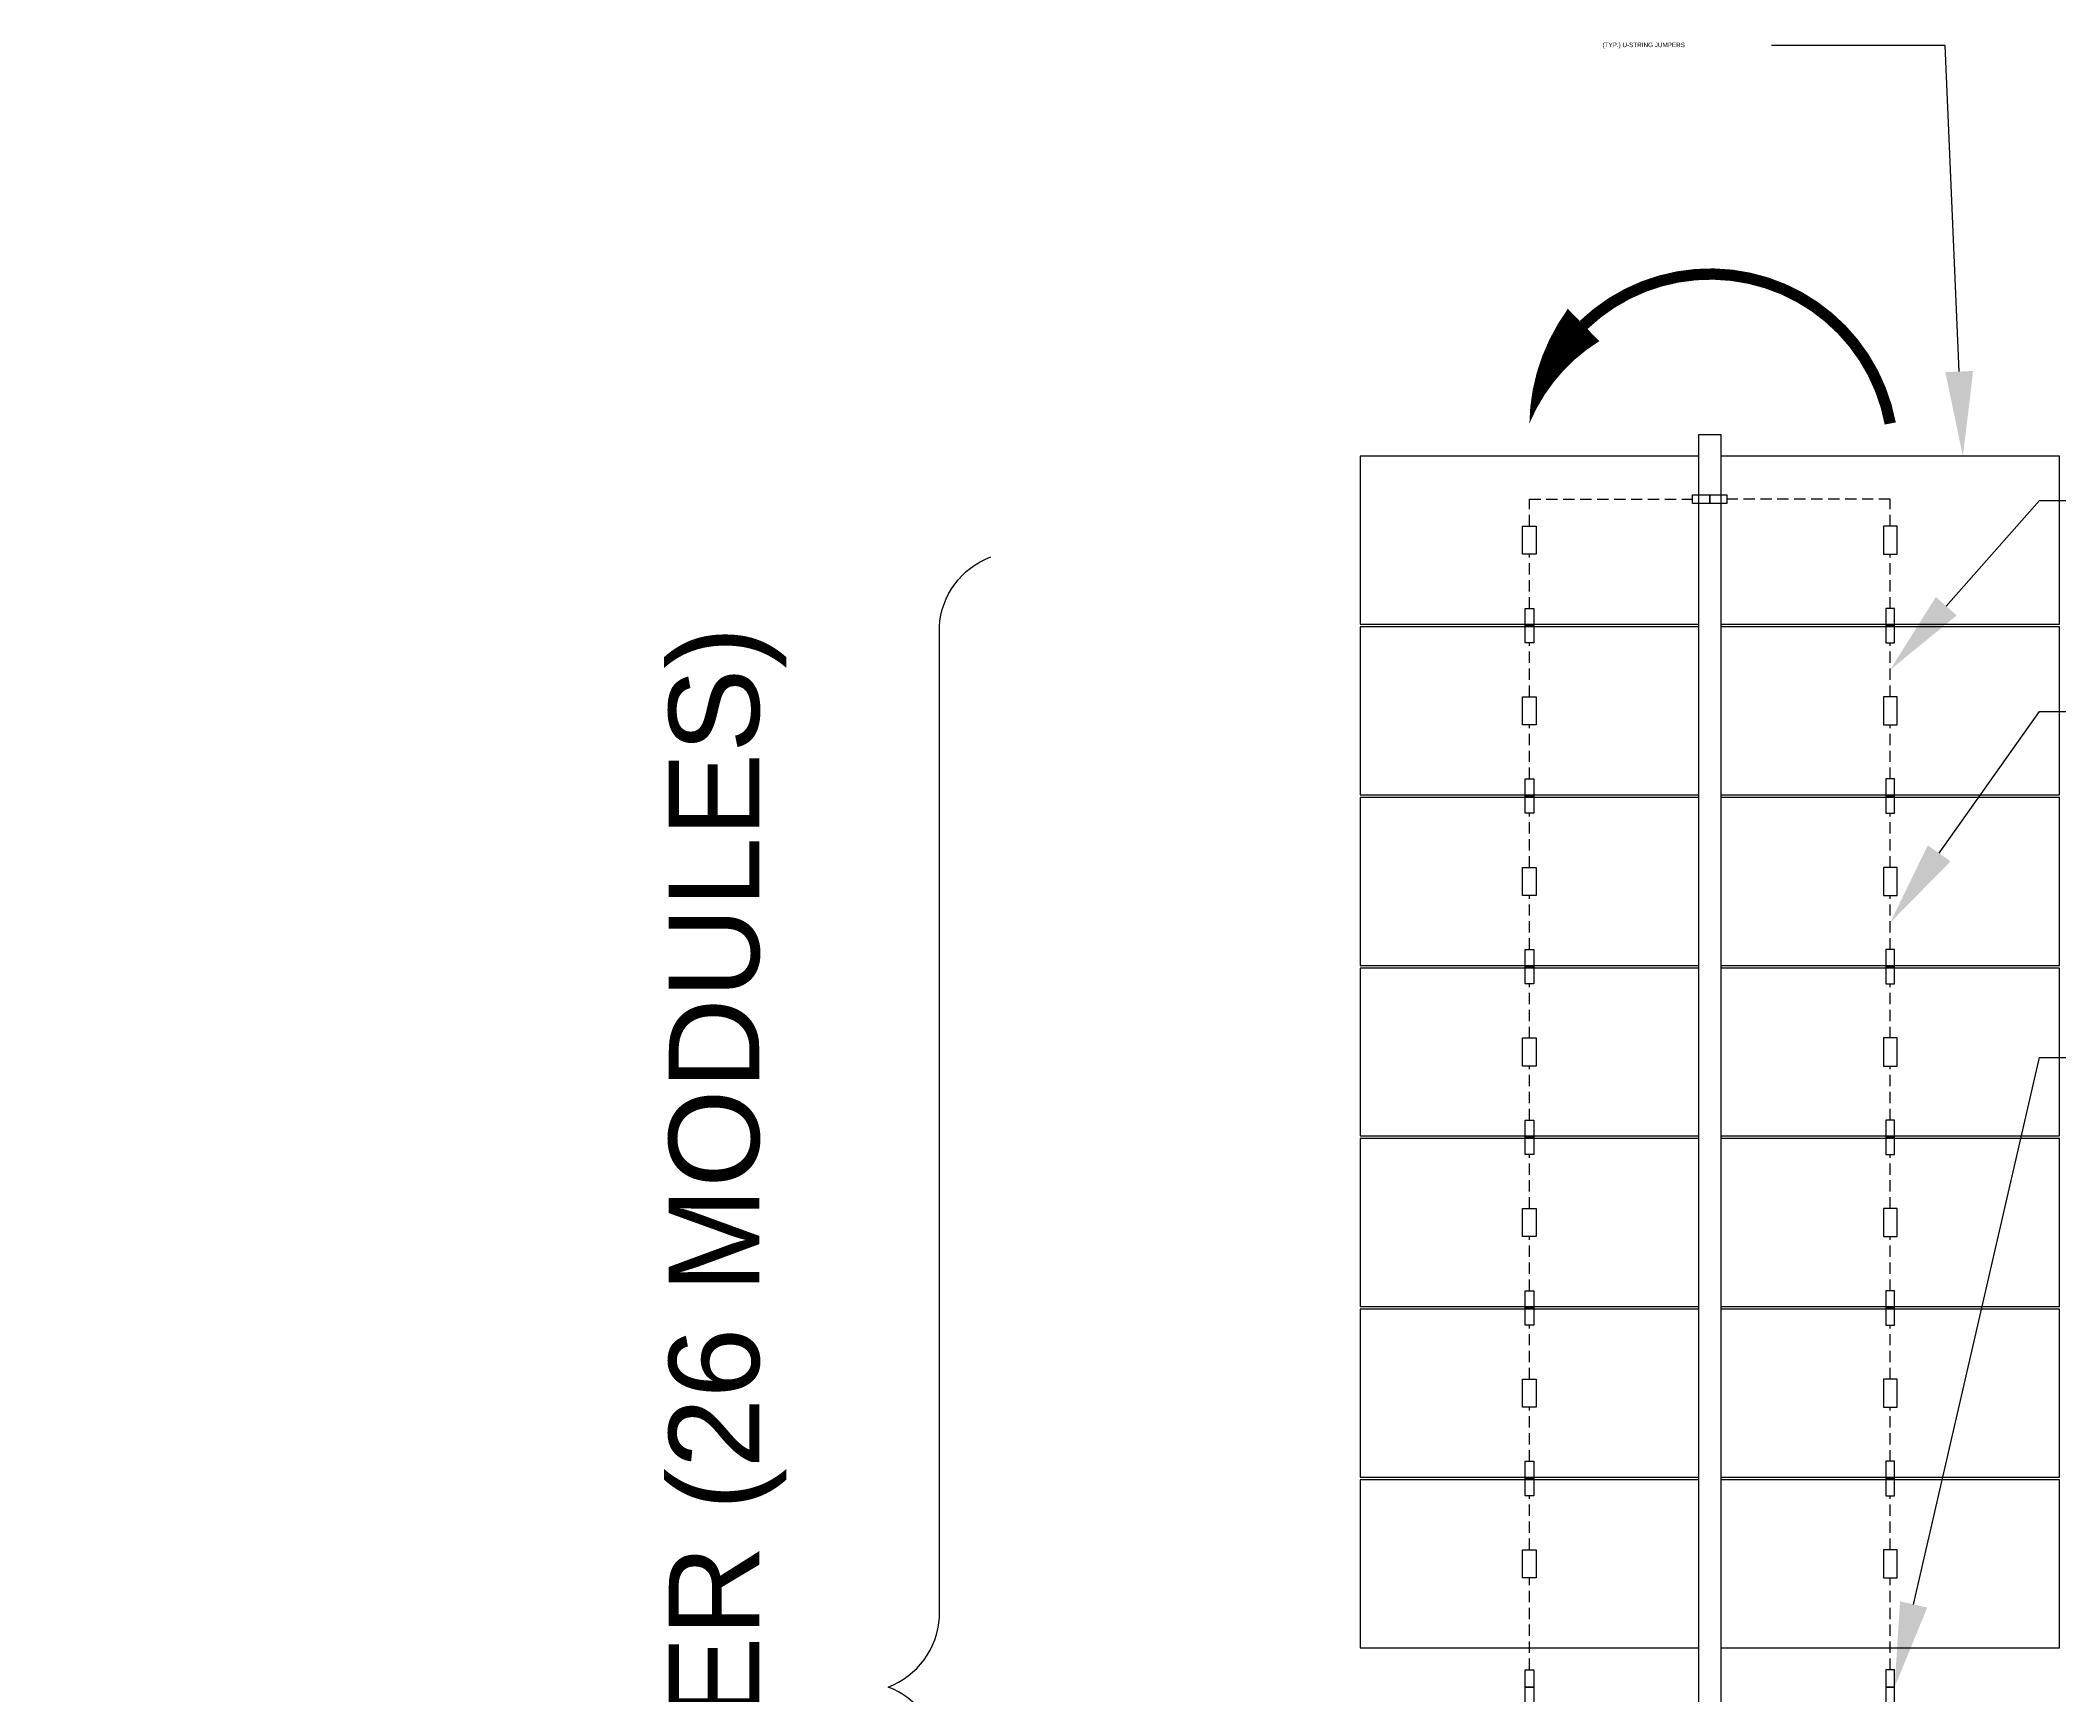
# Model space of a CAD drawing. Header units: feet. Extents: x -327 to 55127, y -2634 to 4121.
# Drawn here: x 1708.78 to 1753.47, y -2476.52 to -2439.88 of the extents above; entities that cross this region are included whole.
import ezdxf
from ezdxf import colors
from ezdxf.entities.mleader import LeaderData, LeaderLine
from ezdxf.math import Vec2, Vec3

# ---------------------------------------------------------------- set-up
doc = ezdxf.new("R2010")
doc.units = ezdxf.units.FT
doc.header["$MEASUREMENT"] = 0
doc.linetypes.add('HIDDEN', pattern=[0.375, 0.25, -0.125])
for name, color, linetype in [('E-HARN-COMP', 8, 'Continuous'), ('E-TRNK-CABL-NEG', 6, 'HIDDEN'), ('E-TRUNK-CABLE-POS', 6, 'HIDDEN'), ('G-ANNO-TEXT', 1, 'Continuous'), ('PVcase PV Modules (full frames)', 142, 'Continuous')]:
    doc.layers.add(name, color=color, linetype=linetype)
doc.styles.add('NEI-A', font='arial.ttf')

# ---------------------------------------------------------------- blocks, each defined once
blk = doc.blocks.new('HT72-18X (2x13)')
for points in [[(50213.14, 17196.213), (50213.14, 17144.534), (50213.632, 17144.534), (50213.632, 17196.213), (50213.14, 17196.213)], [(50205.643, 17192.012), (50205.643, 17195.73), (50213.14, 17195.73), (50213.14, 17192.012), (50205.643, 17192.012)], [(50213.632, 17192.012), (50213.632, 17195.73), (50221.128, 17195.73), (50221.128, 17192.012), (50213.632, 17192.012)], [(50205.643, 17188.236), (50205.643, 17191.953), (50213.14, 17191.953), (50213.14, 17188.236), (50205.643, 17188.236)], [(50213.632, 17188.236), (50213.632, 17191.953), (50221.128, 17191.953), (50221.128, 17188.236), (50213.632, 17188.236)], [(50205.643, 17184.46), (50205.643, 17188.177), (50213.14, 17188.177), (50213.14, 17184.46), (50205.643, 17184.46)], [(50213.632, 17184.46), (50213.632, 17188.177), (50221.128, 17188.177), (50221.128, 17184.46), (50213.632, 17184.46)], [(50205.643, 17180.684), (50205.643, 17184.401), (50213.14, 17184.401), (50213.14, 17180.684), (50205.643, 17180.684)], [(50213.632, 17180.684), (50213.632, 17184.401), (50221.128, 17184.401), (50221.128, 17180.684), (50213.632, 17180.684)], [(50205.643, 17176.907), (50205.643, 17180.625), (50213.14, 17180.625), (50213.14, 17176.907), (50205.643, 17176.907)], [(50213.632, 17176.907), (50213.632, 17180.625), (50221.128, 17180.625), (50221.128, 17176.907), (50213.632, 17176.907)], [(50205.643, 17173.131), (50205.643, 17176.848), (50213.14, 17176.848), (50213.14, 17173.131), (50205.643, 17173.131)], [(50213.632, 17173.131), (50213.632, 17176.848), (50221.128, 17176.848), (50221.128, 17173.131), (50213.632, 17173.131)], [(50205.643, 17169.355), (50205.643, 17173.072), (50213.14, 17173.072), (50213.14, 17169.355), (50205.643, 17169.355)], [(50213.632, 17169.355), (50213.632, 17173.072), (50221.128, 17173.072), (50221.128, 17169.355), (50213.632, 17169.355)], [(50205.643, 17163.899), (50205.643, 17167.616), (50213.14, 17167.616), (50213.14, 17163.899), (50205.643, 17163.899)], [(50213.632, 17163.899), (50213.632, 17167.616), (50221.128, 17167.616), (50221.128, 17163.899), (50213.632, 17163.899)], [(50205.643, 17160.123), (50205.643, 17163.84), (50213.14, 17163.84), (50213.14, 17160.123), (50205.643, 17160.123)], [(50213.632, 17160.123), (50213.632, 17163.84), (50221.128, 17163.84), (50221.128, 17160.123), (50213.632, 17160.123)], [(50205.643, 17156.346), (50205.643, 17160.064), (50213.14, 17160.064), (50213.14, 17156.346), (50205.643, 17156.346)], [(50213.632, 17156.346), (50213.632, 17160.064), (50221.128, 17160.064), (50221.128, 17156.346), (50213.632, 17156.346)], [(50205.643, 17152.57), (50205.643, 17156.287), (50213.14, 17156.287), (50213.14, 17152.57), (50205.643, 17152.57)], [(50213.632, 17152.57), (50213.632, 17156.287), (50221.128, 17156.287), (50221.128, 17152.57), (50213.632, 17152.57)], [(50205.643, 17148.794), (50205.643, 17152.511), (50213.14, 17152.511), (50213.14, 17148.794), (50205.643, 17148.794)], [(50213.632, 17148.794), (50213.632, 17152.511), (50221.128, 17152.511), (50221.128, 17148.794), (50213.632, 17148.794)], [(50205.643, 17145.018), (50205.643, 17148.735), (50213.14, 17148.735), (50213.14, 17145.018), (50205.643, 17145.018)], [(50213.632, 17145.018), (50213.632, 17148.735), (50221.128, 17148.735), (50221.128, 17145.018), (50213.632, 17145.018)]]:
    blk.add_lwpolyline(points)

msp = doc.modelspace()

# ---------------------------------------------------------------- linework, layer by layer
at = {"layer": 'E-HARN-COMP'}
for points in [[(1745.352, -2450.128), (1745.352, -2449.934), (1745.732, -2449.934), (1745.732, -2450.128)], [(1745.732, -2450.128), (1745.732, -2449.934), (1746.112, -2449.934), (1746.112, -2450.128)], [(1741.587, -2450.629), (1741.888, -2450.629), (1741.888, -2451.251), (1741.587, -2451.251)], [(1749.877, -2450.629), (1749.576, -2450.629), (1749.576, -2451.251), (1749.877, -2451.251)], [(1741.641, -2452.448), (1741.834, -2452.448), (1741.834, -2452.828), (1741.641, -2452.828)], [(1749.823, -2452.448), (1749.63, -2452.448), (1749.63, -2452.828), (1749.823, -2452.828)], [(1741.641, -2452.828), (1741.834, -2452.828), (1741.834, -2453.208), (1741.641, -2453.208)], [(1749.823, -2452.828), (1749.63, -2452.828), (1749.63, -2453.208), (1749.823, -2453.208)], [(1741.587, -2454.406), (1741.888, -2454.406), (1741.888, -2455.027), (1741.587, -2455.027)], [(1749.877, -2454.406), (1749.576, -2454.406), (1749.576, -2455.027), (1749.877, -2455.027)], [(1741.641, -2456.224), (1741.834, -2456.224), (1741.834, -2456.604), (1741.641, -2456.604)], [(1749.823, -2456.224), (1749.63, -2456.224), (1749.63, -2456.604), (1749.823, -2456.604)], [(1741.641, -2456.604), (1741.834, -2456.604), (1741.834, -2456.985), (1741.641, -2456.985)], [(1749.823, -2456.604), (1749.63, -2456.604), (1749.63, -2456.985), (1749.823, -2456.985)], [(1741.587, -2458.182), (1741.888, -2458.182), (1741.888, -2458.803), (1741.587, -2458.803)], [(1749.877, -2458.182), (1749.576, -2458.182), (1749.576, -2458.803), (1749.877, -2458.803)], [(1741.641, -2460), (1741.834, -2460), (1741.834, -2460.381), (1741.641, -2460.381)], [(1749.823, -2460), (1749.63, -2460), (1749.63, -2460.381), (1749.823, -2460.381)], [(1741.641, -2460.381), (1741.834, -2460.381), (1741.834, -2460.761), (1741.641, -2460.761)], [(1749.823, -2460.381), (1749.63, -2460.381), (1749.63, -2460.761), (1749.823, -2460.761)], [(1741.587, -2461.958), (1741.888, -2461.958), (1741.888, -2462.579), (1741.587, -2462.579)], [(1749.877, -2461.958), (1749.576, -2461.958), (1749.576, -2462.579), (1749.877, -2462.579)], [(1741.641, -2463.777), (1741.834, -2463.777), (1741.834, -2464.157), (1741.641, -2464.157)], [(1749.823, -2463.777), (1749.63, -2463.777), (1749.63, -2464.157), (1749.823, -2464.157)], [(1741.641, -2464.157), (1741.834, -2464.157), (1741.834, -2464.537), (1741.641, -2464.537)], [(1749.823, -2464.157), (1749.63, -2464.157), (1749.63, -2464.537), (1749.823, -2464.537)], [(1741.587, -2465.734), (1741.888, -2465.734), (1741.888, -2466.356), (1741.587, -2466.356)], [(1749.877, -2465.734), (1749.576, -2465.734), (1749.576, -2466.356), (1749.877, -2466.356)], [(1741.641, -2467.553), (1741.834, -2467.553), (1741.834, -2467.933), (1741.641, -2467.933)], [(1749.823, -2467.553), (1749.63, -2467.553), (1749.63, -2467.933), (1749.823, -2467.933)], [(1741.641, -2467.933), (1741.834, -2467.933), (1741.834, -2468.313), (1741.641, -2468.313)], [(1749.823, -2467.933), (1749.63, -2467.933), (1749.63, -2468.313), (1749.823, -2468.313)], [(1741.587, -2469.511), (1741.888, -2469.511), (1741.888, -2470.132), (1741.587, -2470.132)], [(1749.877, -2469.511), (1749.576, -2469.511), (1749.576, -2470.132), (1749.877, -2470.132)], [(1741.641, -2471.329), (1741.834, -2471.329), (1741.834, -2471.709), (1741.641, -2471.709)], [(1741.641, -2471.709), (1741.834, -2471.709), (1741.834, -2472.09), (1741.641, -2472.09)], [(1749.823, -2471.329), (1749.63, -2471.329), (1749.63, -2471.709), (1749.823, -2471.709)], [(1749.823, -2471.709), (1749.63, -2471.709), (1749.63, -2472.09), (1749.823, -2472.09)], [(1741.587, -2473.287), (1741.888, -2473.287), (1741.888, -2473.908), (1741.587, -2473.908)], [(1749.877, -2473.287), (1749.576, -2473.287), (1749.576, -2473.908), (1749.877, -2473.908)], [(1741.641, -2475.945), (1741.834, -2475.945), (1741.834, -2476.325), (1741.641, -2476.325)], [(1749.823, -2475.945), (1749.63, -2475.945), (1749.63, -2476.325), (1749.823, -2476.325)], [(1741.641, -2476.325), (1741.834, -2476.325), (1741.834, -2476.706), (1741.641, -2476.706)], [(1749.823, -2476.325), (1749.63, -2476.325), (1749.63, -2476.706), (1749.823, -2476.706)]]:
    msp.add_lwpolyline(points, close=True, dxfattribs=at)
at = {"layer": 'E-TRNK-CABL-NEG'}
for points in [[(1741.738, -2450.629), (1741.738, -2450.031), (1745.352, -2450.031)], [(1749.726, -2452.448), (1749.726, -2451.251)], [(1741.738, -2454.406), (1741.738, -2453.208)], [(1749.726, -2456.224), (1749.726, -2455.027)], [(1741.738, -2458.182), (1741.738, -2456.985)], [(1749.726, -2460), (1749.726, -2458.803)], [(1741.738, -2461.958), (1741.738, -2460.761)], [(1749.726, -2463.777), (1749.726, -2462.579)], [(1741.738, -2465.734), (1741.738, -2464.537)], [(1749.726, -2467.553), (1749.726, -2466.356)], [(1741.738, -2469.511), (1741.738, -2468.313)], [(1749.726, -2471.329), (1749.726, -2470.132)], [(1741.738, -2473.287), (1741.738, -2472.09)], [(1749.726, -2475.945), (1749.726, -2473.908)]]:
    msp.add_lwpolyline(points, dxfattribs=at)
at = {"layer": 'E-TRUNK-CABLE-POS'}
for points in [[(1749.726, -2450.629), (1749.726, -2450.031), (1746.112, -2450.031)], [(1741.738, -2452.448), (1741.738, -2451.251)], [(1749.726, -2454.406), (1749.726, -2453.208)], [(1741.738, -2456.224), (1741.738, -2455.027)], [(1749.726, -2458.182), (1749.726, -2456.985)], [(1741.738, -2460), (1741.738, -2458.803)], [(1749.726, -2461.958), (1749.726, -2460.761)], [(1741.738, -2463.777), (1741.738, -2462.579)], [(1749.726, -2465.734), (1749.726, -2464.537)], [(1741.738, -2467.553), (1741.738, -2466.356)], [(1749.726, -2469.511), (1749.726, -2468.313)], [(1741.738, -2471.329), (1741.738, -2470.132)], [(1749.726, -2473.287), (1749.726, -2472.09)], [(1741.738, -2475.945), (1741.738, -2473.908)]]:
    msp.add_lwpolyline(points, dxfattribs=at)
at = {"layer": 'G-ANNO-TEXT', "flags": 128}
for points, format in [([(1741.738, -2448.356, 0, 1, -0.149992), (1742.937, -2446.176, 0.25, 0.25, -0.596469), (1749.726, -2448.356, 0, 0, 0)], "xyseb"), ([(1729.816, -2500.081, -0.298343), (1728.678, -2498.539), (1728.678, -2477.868), (1728.678, -2477.868, 0.298343), (1727.541, -2476.325, 0.298343), (1728.678, -2474.783), (1728.678, -2474.357), (1728.678, -2452.853, -0.298343), (1729.816, -2451.31)], "xyb")]:
    msp.add_lwpolyline(points, format=format, dxfattribs=at)

# ---------------------------------------------------------------- block references
at = {"layer": 'PVcase PV Modules (full frames)', "color": 140, "true_color": 0x00bfff, "xscale": -1}
msp.add_blockref('HT72-18X (2x13)', (51959.118, -19644.811), dxfattribs=at)

# ---------------------------------------------------------------- texts
at = {"layer": 'G-ANNO-TEXT', "insert": (1722.689, -2452.89, -3.817), "char_height": 2, "width": 45.56297, "attachment_point": 3, "rotation": 90, "style": 'NEI-A', "bg_fill": 3, "box_fill_scale": 1.5, "bg_fill_color": 256, "bg_fill_transparency": 0}
msp.add_mtext('\\pxqc;SOLTEC TRACKER (26 MODULES)', dxfattribs=at)

# ---------------------------------------------------------------- next in the draw order: leaders
at = {"layer": 'G-ANNO-TEXT'}
ml = msp.add_multileader_mtext('Standard', dxfattribs=at)
ml.set_content('(TYP.) U-STRING JUMPERS', color=256, style='NEI-A')
ml.set_leader_properties()
ml.build(insert=Vec2(0, 0))
ml.multileader.update_dxf_attribs({"dogleg_length": 0.36, "arrow_head_size": 1.876})
ctx = ml.context
ctx.base_point, ctx.char_height, ctx.arrow_head_size, ctx.landing_gap_size, ctx.plane_origin = Vec3(1741.451, -2439.99, -1.908), 0.1, 1.876, 1.921, Vec3(2300.542, -2945.686, -1.908)
ctx.text_align_type = 2
notes = []
notes.append((ctx, [(1, (1, 1, 0), (1750.942, -2439.99, -1.908), (-1, 0), 3.842, [(1, [(1751.334, -2449.081, -1.908)], 0, [])])]))
ctx.mtext.insert, ctx.mtext.width, ctx.mtext.alignment, ctx.mtext.flow_direction = Vec3(1745.18, -2439.925, -1.908), 36.35151, 3, 5
ctx.mtext.has_bg_fill, ctx.mtext.bg_color, ctx.mtext.bg_scale_factor, ctx.mtext.bg_transparency, ctx.mtext.use_window_bg_color = 1, -1073741824, 1.5, 0, 1
ml = msp.add_multileader_mtext('Standard', dxfattribs=at)
ml.set_content('(TYP.) (+) STRING CABLE', color=256, style='NEI-A')
ml.set_leader_properties()
ml.build(insert=Vec2(0, 0))
ml.multileader.update_dxf_attribs({"dogleg_length": 0.36, "arrow_head_size": 1.876})
ctx = ml.context
ctx.base_point, ctx.char_height, ctx.arrow_head_size, ctx.landing_gap_size, ctx.plane_origin = Vec3(1756.872, -2450.061, -1.908), 0.1, 1.876, 1.921, Vec3(2288.413, -2950.091, -1.908)
notes.append((ctx, [(0, (1, 1, 0), (1753.03, -2450.061, -1.908), (1, 0), 3.842, [(1, [(1749.726, -2453.807, -1.908)], 0, [])])]))
ctx.mtext.insert, ctx.mtext.width, ctx.mtext.flow_direction = Vec3(1758.792, -2449.996, -1.908), 33.47975, 5
ctx.mtext.has_bg_fill, ctx.mtext.bg_color, ctx.mtext.bg_scale_factor, ctx.mtext.bg_transparency, ctx.mtext.use_window_bg_color = 1, -1073741824, 1.5, 0, 1
ml = msp.add_multileader_mtext('Standard', dxfattribs=at)
ml.set_content('(TYP.) (-) STRING CABLE', color=256, style='NEI-A')
ml.set_leader_properties()
ml.build(insert=Vec2(0, 0))
ml.multileader.update_dxf_attribs({"dogleg_length": 0.36, "arrow_head_size": 1.876})
ctx = ml.context
ctx.base_point, ctx.char_height, ctx.arrow_head_size, ctx.landing_gap_size, ctx.plane_origin = Vec3(1756.872, -2454.734, -1.908), 0.1, 1.876, 1.921, Vec3(2288.413, -2954.765, -1.908)
notes.append((ctx, [(0, (1, 1, 0), (1753.03, -2454.734, -1.908), (1, 0), 3.842, [(1, [(1749.726, -2459.402, -1.908)], 0, [])])]))
ctx.mtext.insert, ctx.mtext.width, ctx.mtext.flow_direction = Vec3(1758.792, -2454.669, -1.908), 33.47975, 5
ctx.mtext.has_bg_fill, ctx.mtext.bg_color, ctx.mtext.bg_scale_factor, ctx.mtext.bg_transparency, ctx.mtext.use_window_bg_color = 1, -1073741824, 1.5, 0, 1
ml = msp.add_multileader_mtext('Standard', dxfattribs=at)
ml.set_content('(TYP.) MOTOR GAP\\P(STRING JUMPERS)', color=256, style='NEI-A')
ml.set_leader_properties()
ml.build(insert=Vec2(0, 0))
ml.multileader.update_dxf_attribs({"dogleg_length": 0.36, "arrow_head_size": 1.876})
ctx = ml.context
ctx.base_point, ctx.char_height, ctx.arrow_head_size, ctx.landing_gap_size, ctx.plane_origin = Vec3(1756.872, -2462.388, -1.908), 0.1, 1.876, 1.921, Vec3(2315.278, -2989.223, -1.908)
notes.append((ctx, [(0, (1, 1, 0), (1753.03, -2462.388, -1.908), (1, 0), 3.842, [(1, [(1749.823, -2476.325, -1.908)], 0, [])])]))
ctx.mtext.insert, ctx.mtext.width, ctx.mtext.flow_direction = Vec3(1758.792, -2462.323, -1.908), 26.46202, 5
ctx.mtext.has_bg_fill, ctx.mtext.bg_color, ctx.mtext.bg_scale_factor, ctx.mtext.bg_transparency, ctx.mtext.use_window_bg_color = 1, -1073741824, 1.5, 0, 1
for ctx, leaders in notes:
    for number, flags, end, landing, length, lines in leaders:
        leader = LeaderData()
        leader.index, (leader.has_last_leader_line, leader.has_dogleg_vector, leader.attachment_direction) = number, flags
        leader.last_leader_point, leader.dogleg_vector, leader.dogleg_length = Vec3(end), Vec3(landing), length
        for number, points, colour, breaks in lines:
            line = LeaderLine()
            line.index, line.vertices, line.color, line.breaks = number, Vec3.list(points), colors.encode_raw_color(colour), breaks
            leader.lines.append(line)
        ctx.leaders.append(leader)

doc.saveas('drawing.dxf')
